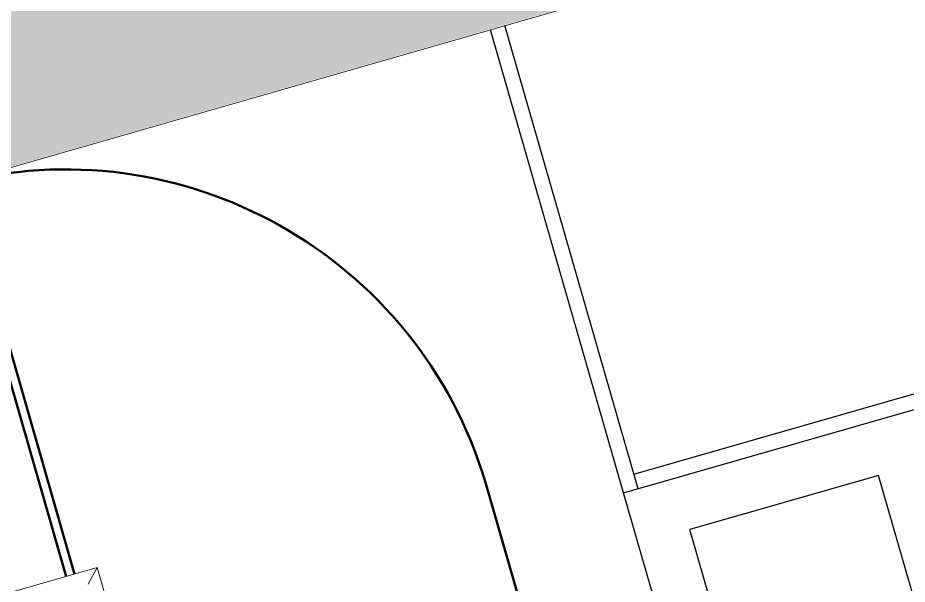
# Model space of a CAD drawing. Header units: centimetres. Extents: x 139057 to 200038, y 34824 to 80516.
# Drawn here: x 164283.9 to 164533, y 51162.2 to 51320.9 of the extents above; entities that cross this region are included whole.
import ezdxf

# ---------------------------------------------------------------- set-up
doc = ezdxf.new("R2010")
doc.units = ezdxf.units.CM
doc.header["$LTSCALE"] = 100
doc.linetypes.add('mech-124$0$HIDDEN', pattern=[9.525, 6.35, -3.175])
doc.layers.get('0').update_dxf_attribs({"lineweight": 0})
for name, color, linetype, lineweight in [('410_STRUTTURE_001-AM_0', 7, 'Continuous', 0), ('441_SERRAMENTI_001-AM_0', 1, 'Continuous', 0), ('448_SCALE_001-AM_0', 216, 'Continuous', 50)]:
    doc.layers.add(name, color=color, linetype=linetype, lineweight=lineweight)
for name, color, linetype in [('_retini_strutture', 7, 'Continuous'), ('A-MCLS3-15', 50, 'Continuous'), ('mech-124$0$A-ABOVE', 7, 'mech-124$0$HIDDEN')]:
    doc.layers.add(name, color=color, linetype=linetype)

# ---------------------------------------------------------------- blocks, each defined once
blk = doc.blocks.new('A$C2BBA43ED')
blk.add_line((838, -3078), (875.8, -3115.8))
blk.add_lwpolyline([(-65.8, 65.8), (875.8, 65.8), (875.8, -3115.8), (-65.8, -3115.8)], close=True)

msp = doc.modelspace()

# ---------------------------------------------------------------- hatches: boundary and pattern name
at = {"layer": '_retini_strutture'}
msp.add_hatch(color=256, dxfattribs=at).paths.add_polyline_path([(163794.29, 51201.5), (163912.5, 50753.74), (163970.15, 50770.38), (163956.37, 50818.36), (164364.85, 50935.7), (164356.57, 50964.53), (163948.08, 50847.2), (163858.91, 51157.64), (164666.26, 51389.56), (164674.54, 51360.72), (164751.43, 51382.81), (164832.33, 51101.2), (164741.02, 51074.97), (164749.3, 51046.14), (164888.66, 51086.17), (164774.64, 51483.12)])

# ---------------------------------------------------------------- linework, layer by layer
at = {"layer": '410_STRUTTURE_001-AM_0', "elevation": 0}
msp.add_lwpolyline([(163912.41, 50753.52), (163970.08, 50770.08), (163956.27, 50818.13), (164355.17, 50932.7), (164346.88, 50961.54), (163948, 50846.97), (163858.83, 51157.42), (164666.19, 51389.31), (164674.47, 51360.47), (164751.37, 51382.56), (164832.25, 51100.94), (164731.33, 51071.96), (164739.6, 51043.15), (164898.2, 51088.68), (164784.2, 51485.62), (163794.22, 51201.29)], close=True, dxfattribs=at)
at = {"layer": '448_SCALE_001-AM_0', "linetype": 'Continuous'}
for p, q in [((164299.86, 51165.07, 0), (164268.29, 51275.02, 0)), ((164297.46, 51164.38, 0), (164265.88, 51274.33, 0))]:
    msp.add_line(p, q, dxfattribs=at)
at = {"layer": '448_SCALE_001-AM_0', "linetype": 'Continuous', "elevation": 0}
msp.add_lwpolyline([(164265.88, 51274.33, -0.40481), (164414.88, 51190.74), (164437.05, 51113.87, -0.426581), (164346.89, 50961.54)], format="xyb", dxfattribs=at)
at = {"layer": 'A-MCLS3-15', "ltscale": 5}
for p, q in [((164453.56, 51187.8, 0), (164535.25, 51211.26, 0)), ((164524.98, 51192.7, 0), (164472.13, 51177.53, 0)), ((164549.28, 51108.15, 0), (164524.98, 51192.7, 0))]:
    msp.add_line(p, q, dxfattribs=at)
at = {"layer": 'A-MCLS3-15'}
for p, q in [((164505.46, 51007.1, 0), (164453.56, 51187.8, 0)), ((164519.88, 51011.25, 0), (164472.13, 51177.53, 0))]:
    msp.add_line(p, q, dxfattribs=at)
at = {"layer": 'mech-124$0$A-ABOVE'}
for p, q in [((164453.56, 51187.8, 0), (164416.29, 51317.55, 0)), ((164457.6, 51188.96, 0), (164420.33, 51318.71, 0)), ((164456.44, 51193, 0), (164687.88, 51259.47, 0))]:
    msp.add_line(p, q, dxfattribs=at)

# ---------------------------------------------------------------- block references
at = {"layer": '441_SERRAMENTI_001-AM_0', "xscale": 0.09999999999999998, "yscale": 0.09999999999999998, "zscale": 0.09999999999999998, "rotation": 106.0245360586018}
msp.add_blockref('A$C2BBA43ED', (164030.89, 50996.7, 0.1), dxfattribs=at)

doc.saveas('drawing.dxf')
